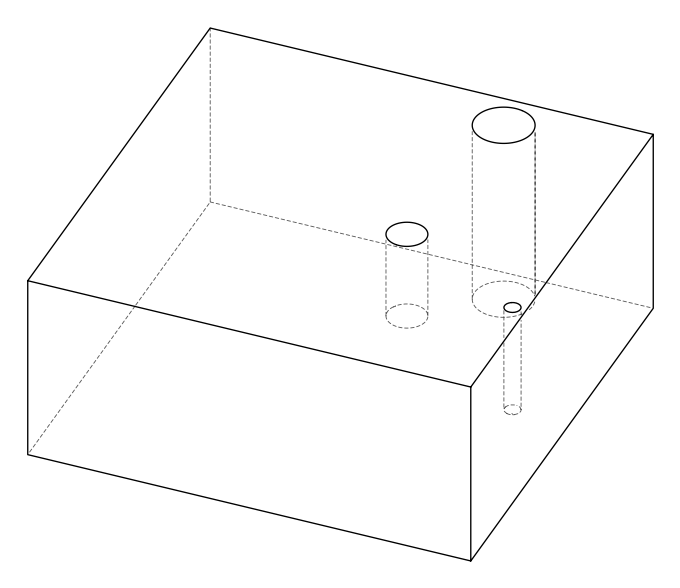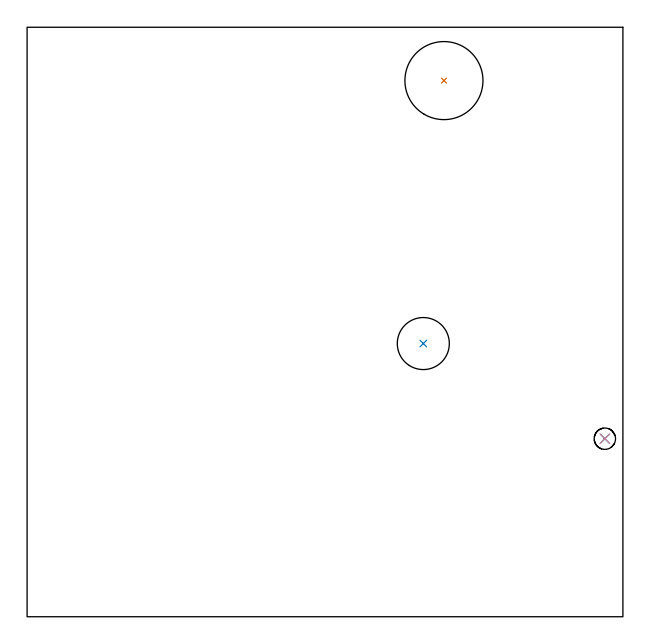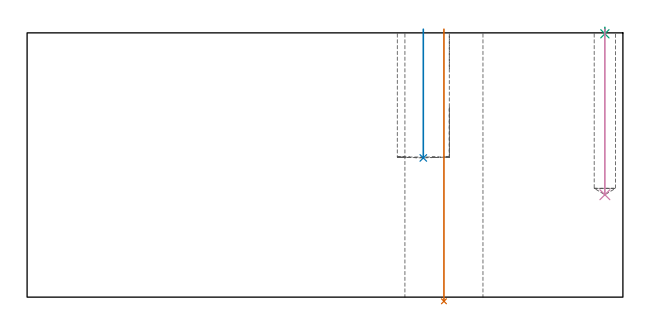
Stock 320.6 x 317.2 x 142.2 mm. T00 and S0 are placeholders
(PLAN: 4 operations, 3 tool changes, 1.3 min)
(1 INDEXABLE_INSERT_DRILL_THROUGH_HOLE_FROM_SOLID | STEP1HOLE | NXT0302_036 | 0.59 min | 196950 mm3)
(2 INDEXABLE_INSERT_DRILL_BLIND_HOLE_FROM_SOLID | STEP1POCKET | NXT0302_027 | 0.28 min | 41208 mm3)
(3 SPOT_DRILL | STEP1POCKET_1 | NXT0321_9005460120000 | 0.03 min | 2 mm3)
(4 DRILL_BLIND_HOLE_INTO_CENTER | STEP1POCKET_1 | UGT0301_510 | 0.36 min | 8790 mm3)
(TOOL NXT0302_036 | Index. Insert Drill 42mm [880-D4200L50-05] | D42 PA176 FL210 Z2)
(TOOL NXT0302_027 | Index. Insert Drill 28mm [880-D2800L32-05] | D28 PA176 FL140 Z2)
(TOOL NXT0321_9005460120000 | NC Spot Drill, 142deg, 12mm, Carbide, Uncoated | D12 PA142 FL30 Z2)
(TOOL UGT0301_510 | Carbide Drill 11.5 mm | D11.5 PA118 FL94 Z2)
(OP 1 INDEXABLE_INSERT_DRILL_THROUGH_HOLE_FROM_SOLID)
G17 G21 G94 G90
T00 M6
G54
G17 G0 G90 X224.3 Y288.5 S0 M3
G43 Z152.2 H1
G94 G81 G98 Z-2.233 F250. R144.2
G80
M5
M2
(OP 2 INDEXABLE_INSERT_DRILL_BLIND_HOLE_FROM_SOLID)
G17 G21 G94 G90
T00 M6
G54
G17 G0 G90 X213.2 Y147. S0 M3
G43 Z152.2 H1
G94 G81 G98 Z74.9 F250. R144.2
G80
M5
M2
(OP 3 SPOT_DRILL)
G17 G21 G94 G90
T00 M6
G54
G17 G0 G90 X310.9 Y95.8 S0 M3
G43 Z152.2 H0
G94 G81 G98 Z141.705 F250. R145.2
G80
M5
M2
(OP 4 DRILL_BLIND_HOLE_INTO_CENTER)
G17 G21 G94 G90
T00 M6
G54
G17 G0 G90 X310.9 Y95.8 S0 M3
G43 Z152.2 H0
G94 G81 G98 Z55.1 F250. R144.2
G80
M5
M2
